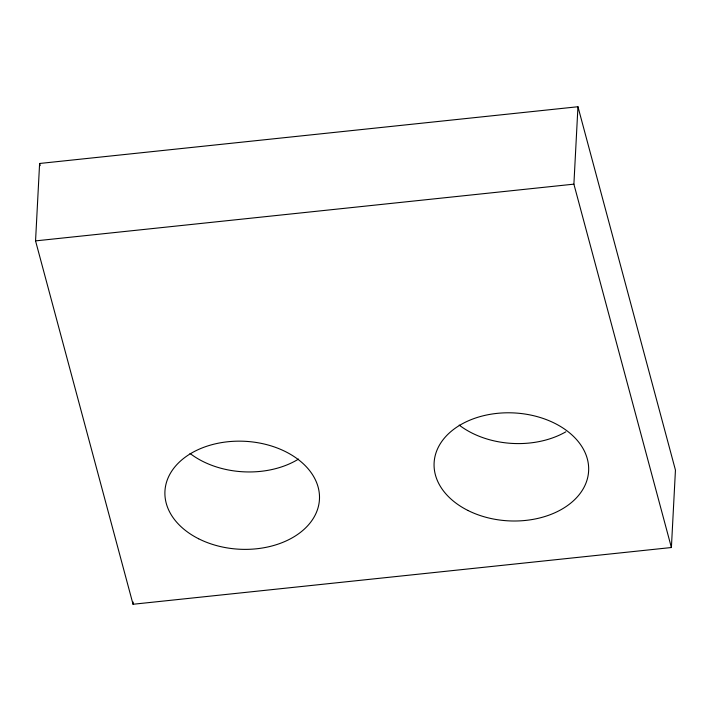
<?xml version="1.0" encoding="UTF-8"?>
<svg xmlns="http://www.w3.org/2000/svg" width="711" height="711" viewBox="0 0 711 711"><rect width="100%" height="100%" fill="white"/><g stroke="black" fill="none" stroke-linecap="round" stroke-linejoin="round"><path stroke-width="1.07" d="M35.55 240.887L39.603 163.477L577.954 106.739L675.45 470.113L671.397 547.523L133.046 604.261L35.55 240.887L573.893 184.149L577.954 106.739M133.046 604.261L133.161 602.048M573.893 184.149L671.397 547.523M39.603 163.477L40.18 165.619M565.84 431.826A77.366 54.036 3 0 1 459.19 425.08M298.549 459.075A77.366 54.036 3 0 1 190.024 453.449M198.636 538.769A77.366 54.036 3 0 0 319.292 501.379A77.366 54.036 3 0 0 208.661 445.646A77.366 54.036 3 0 0 198.636 538.769M467.802 510.4A77.366 54.036 3 0 0 588.459 473.011A77.366 54.036 3 0 0 477.836 417.277A77.366 54.036 3 0 0 467.802 510.4"/></g></svg>
